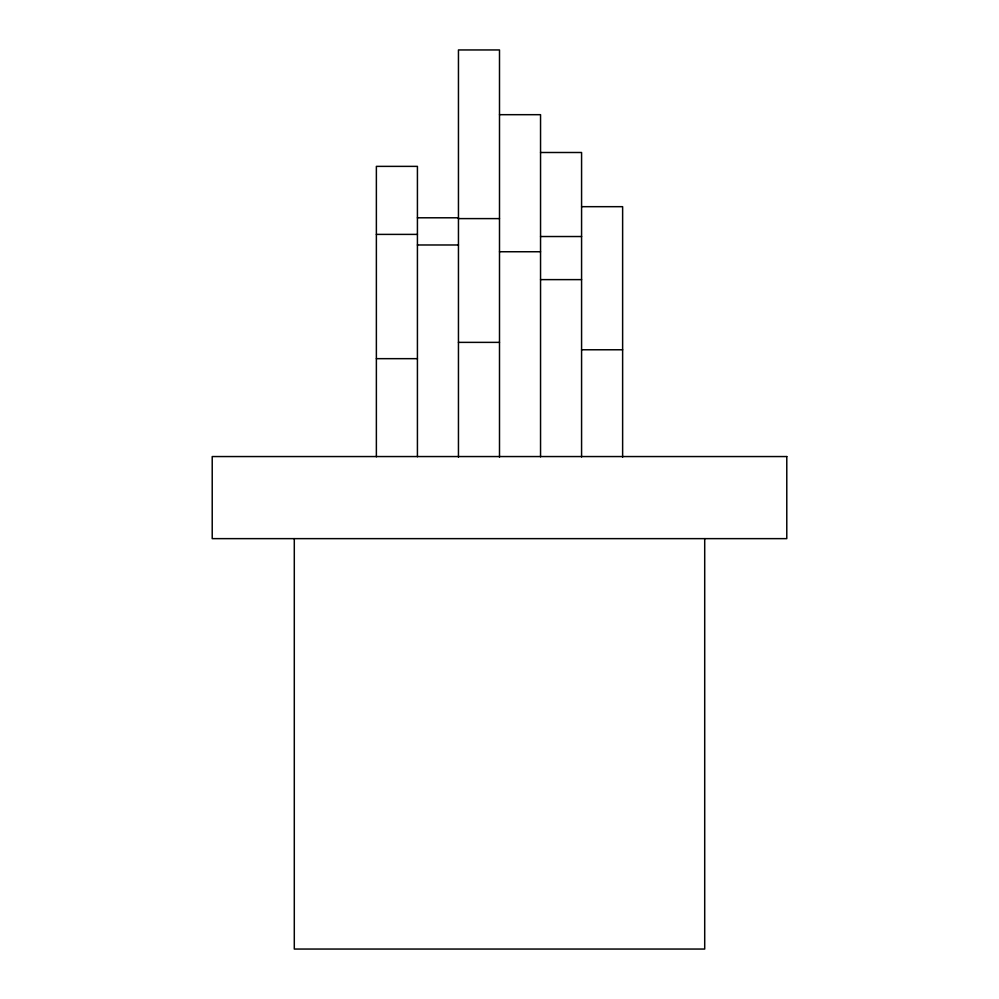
<?xml version="1.0" encoding="UTF-8"?>
<svg xmlns="http://www.w3.org/2000/svg" width="999" height="999" viewBox="0 0 999 999"><rect width="100%" height="100%" fill="white"/><g stroke="black" fill="none" stroke-linecap="round" stroke-linejoin="round"><path stroke-width="1.5" d="M499.5 114.685L540.546 114.685L540.546 456.855M540.546 152.497L581.58 152.497L581.58 456.955M581.58 206.681L622.627 206.681L622.627 457.167M417.42 217.794L458.454 217.794M458.454 218.606L499.5 218.606M376.373 234.39L417.42 234.39M540.546 236.526L581.58 236.526M417.42 244.98L458.454 244.98M499.5 251.748L540.546 251.748M540.546 279.62L581.58 279.62M458.454 342.37L499.5 342.37M581.58 349.775L622.627 349.775M376.373 358.666L417.42 358.666M704.707 538.636L704.707 949.05L294.293 949.05L294.293 538.636M499.5 457.142L499.5 49.95L458.454 49.95L458.454 457.142M417.42 456.718L417.42 166.371L376.373 166.371L376.373 456.805M786.787 456.555L212.213 456.555L212.213 538.636L786.787 538.636L786.787 456.555"/></g></svg>
